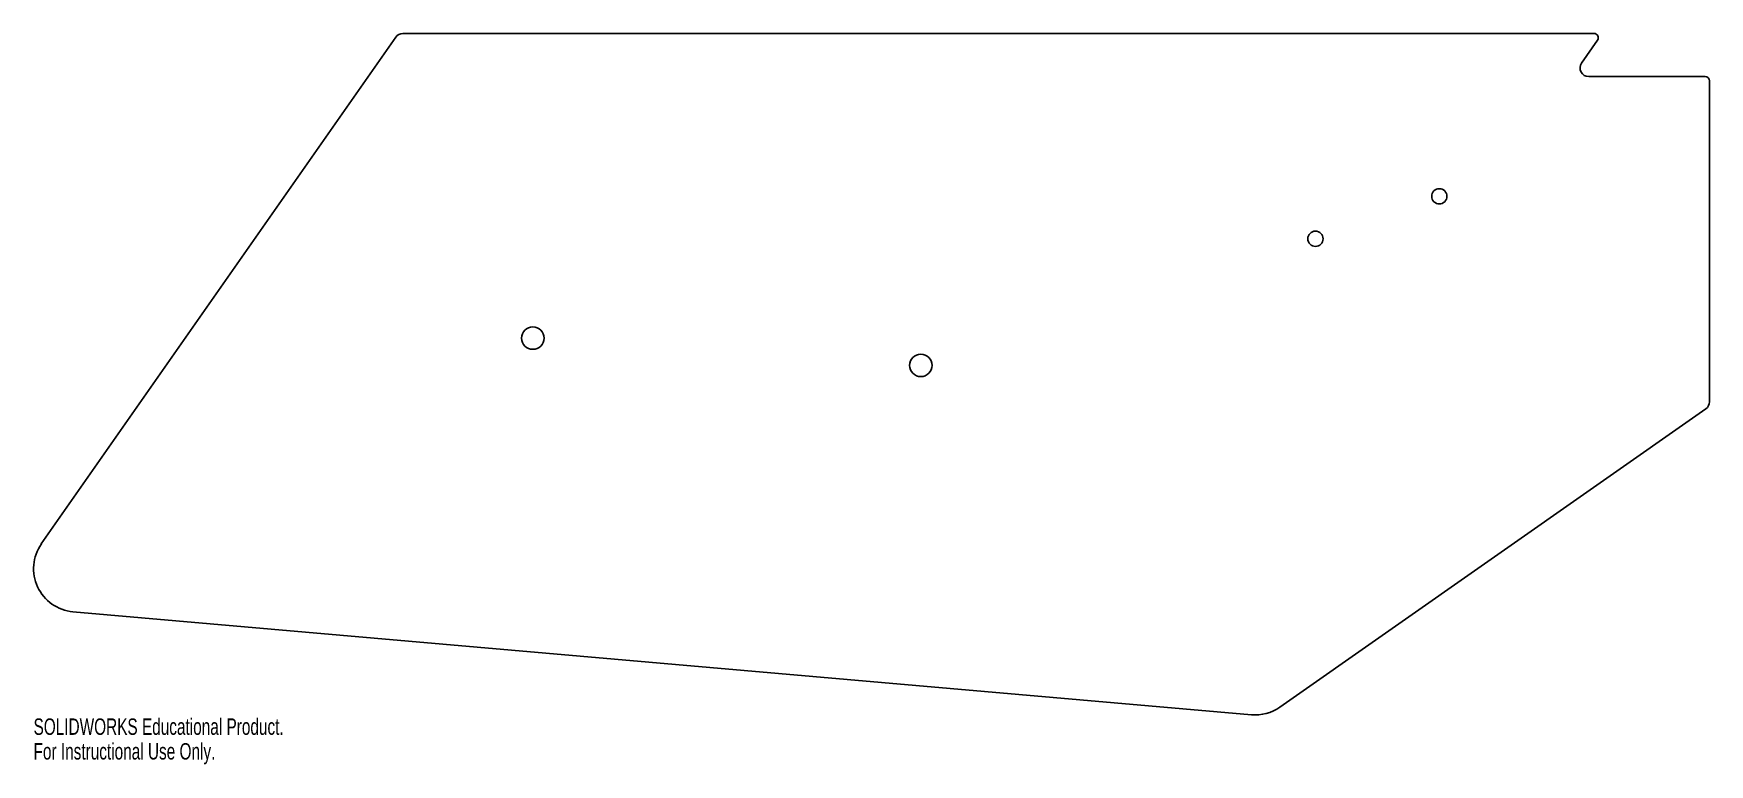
# Model space of a CAD drawing. Header units: inches. Extents: x 76.7 to 96.1, y 29.3 to 37.8.
import ezdxf

# ---------------------------------------------------------------- set-up
doc = ezdxf.new("R2010")
doc.units = ezdxf.units.IN
doc.header["$MEASUREMENT"] = 0
doc.styles.add('SLDTEXTSTYLE0', font='TXT', dxfattribs={"width": 0.7})

msp = doc.modelspace()

# ---------------------------------------------------------------- linework, layer by layer
at = {"color": 7, "linetype": 'Continuous', "lineweight": 25}
for p, q in [((80.912, 37.731), (76.8, 31.858)), ((94.807, 37.774), (80.994, 37.774)), ((94.663, 37.431), (94.848, 37.695)), ((96.096, 37.274), (94.745, 37.274)), ((96.146, 33.507), (96.146, 37.224)), ((91.163, 29.966), (96.103, 33.425)), ((77.166, 31.073), (90.833, 29.878))]:
    msp.add_line(p, q, dxfattribs=at)
for centre, radius in [((93.013, 35.887), 0.0886), ((91.576, 35.395), 0.0886), ((82.5, 34.244), 0.13), ((87, 33.928), 0.13)]:
    msp.add_circle(centre, radius, dxfattribs=at)
for centre, radius, start, end in [((80.994, 37.674), 0.1, 90, 145), ((94.807, 37.724), 0.05, 325, 90), ((94.745, 37.374), 0.1, 145, 270), ((96.096, 37.224), 0.05, 0, 90), ((96.046, 33.507), 0.1, 305, 0), ((77.21, 31.571), 0.5, 145, 265), ((90.877, 30.376), 0.5, 265, 305)]:
    msp.add_arc(centre, radius, start, end, dxfattribs=at)

# ---------------------------------------------------------------- texts
at = {"color": 7, "linetype": 'Continuous', "char_height": 0.1903, "attachment_point": 1, "style": 'SLDTEXTSTYLE0'}
for s, insert in [('SOLIDWORKS Educational Product.', (76.71, 29.836)), ('For Instructional Use Only.', (76.71, 29.55))]:
    msp.add_mtext(s, dxfattribs=dict(at, insert=insert))

doc.saveas('drawing.dxf')
